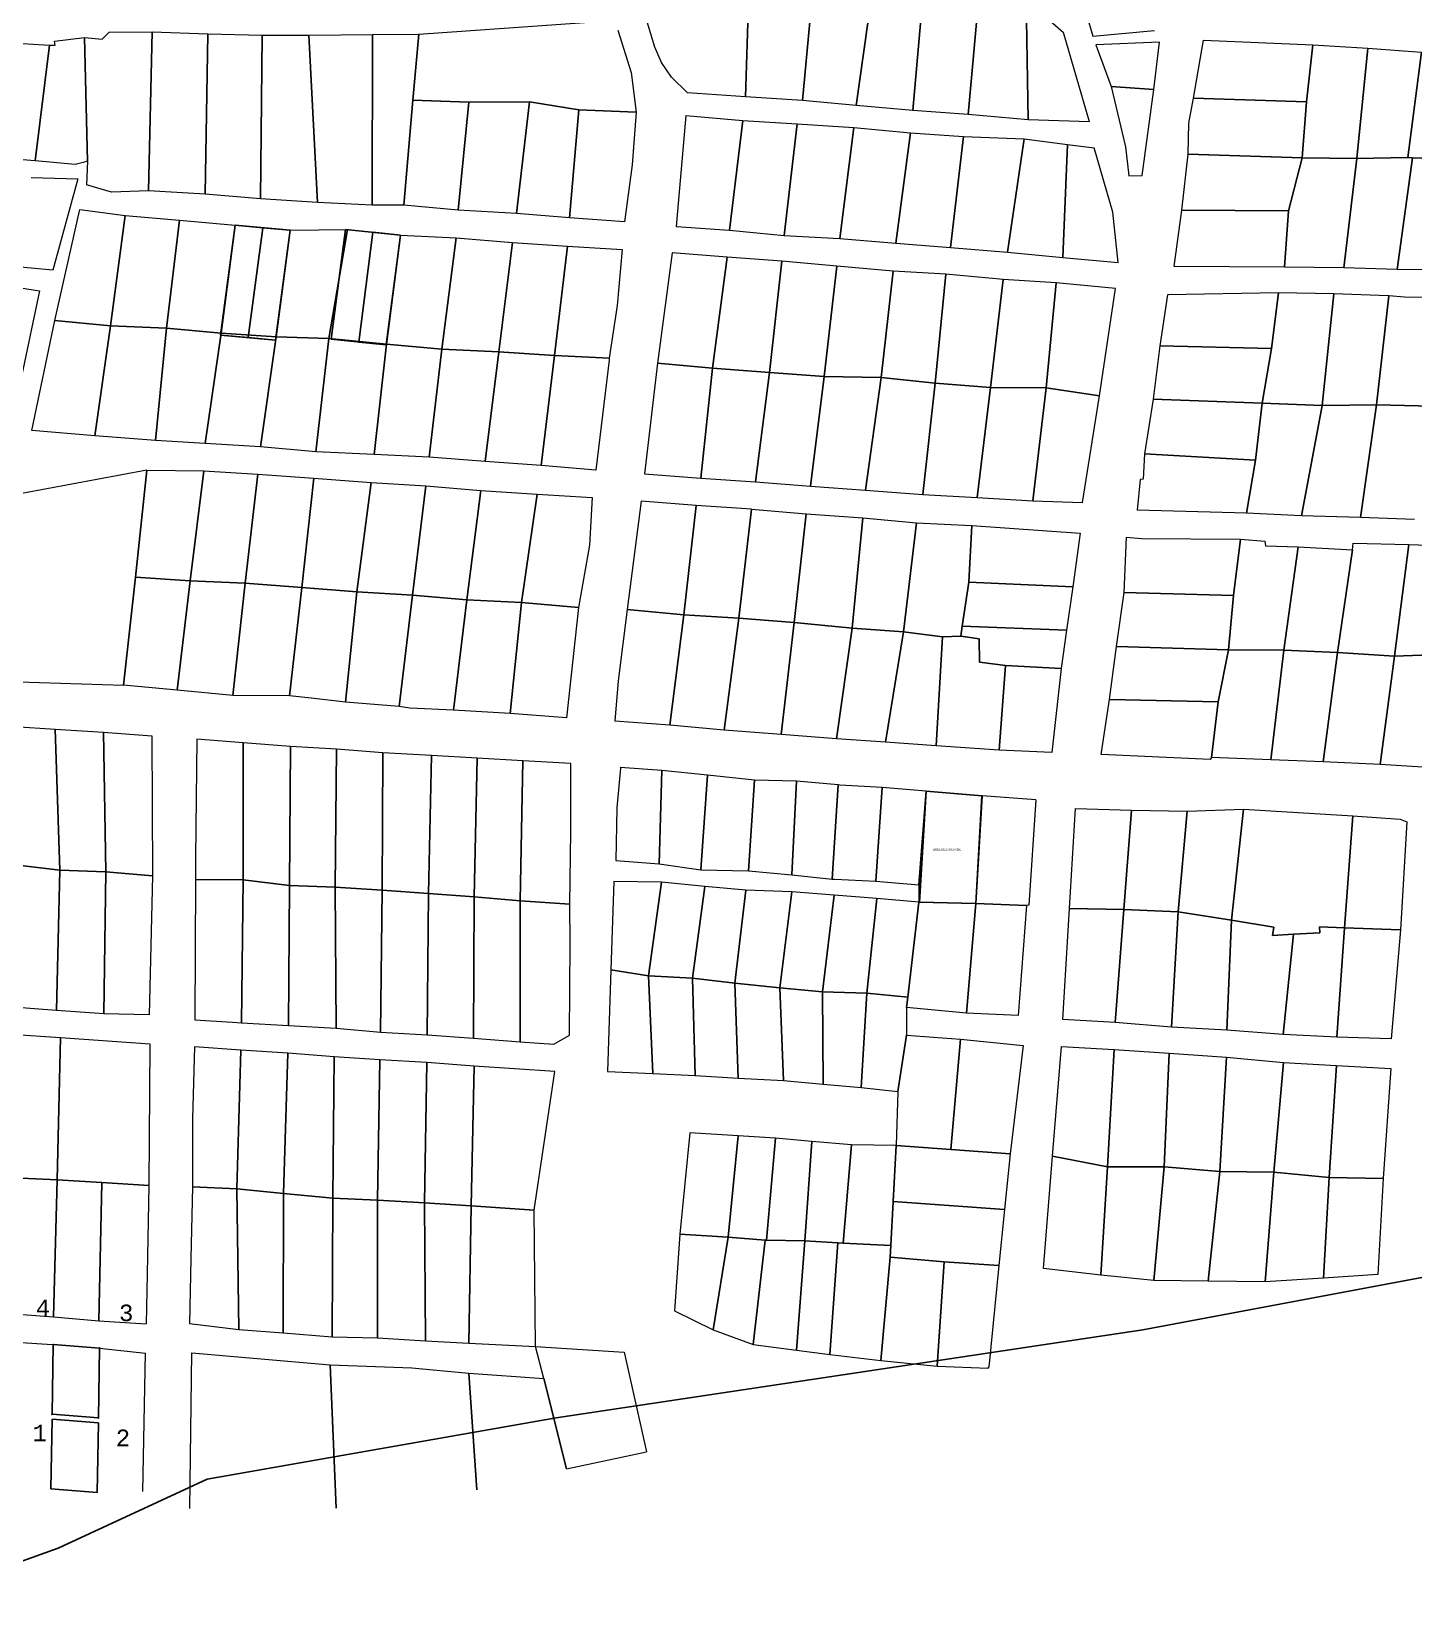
# Model space of a CAD drawing. Header units: millimetres. Extents: x 612074 to 614541, y 1316471 to 1317841.
# Drawn here: x 613079.4 to 613329, y 1316630.9 to 1316915.1 of the extents above; entities that cross this region are included whole.
import ezdxf

# ---------------------------------------------------------------- set-up
doc = ezdxf.new("R2010")
doc.units = ezdxf.units.MM
doc.layers.add('CAPA ROJA', color=1, linetype='Continuous')
doc.styles.add('MONOTXT4', font='Monotxt4.shx')
doc.styles.add('Style-ENGINEERING', font='ENGINEERING.shx')

msp = doc.modelspace()

# ---------------------------------------------------------------- linework, layer by layer
at = {"layer": 'CAPA ROJA', "color": 1, "linetype": 'Continuous', "lineweight": -3}
for p, q in [((613231.28, 1316922.54), (613228.39, 1316901.71)), ((613238.58, 1316900.78), (613240.59, 1316923.56)), ((613250.81, 1316924.81), (613248.57, 1316900.06)), ((613208.36, 1316903.28), (613208.91, 1316920.48)), ((613220.44, 1316921.44), (613218.68, 1316902.59)), ((613259.09, 1316920.83), (613259.44, 1316899.12)), ((613089.54, 1316891.65), (613088.97, 1316913.97)), ((613101.21, 1316915.01), (613100.55, 1316886.3)), ((613110.81, 1316885.71), (613111.29, 1316914.67)), ((613121.1, 1316914.38), (613120.79, 1316884.84)), ((613129.5, 1316914.43), (613131.08, 1316884.21)), ((613140.95, 1316883.74), (613141, 1316914.5)), ((613149.35, 1316914.61), (613148.28, 1316902.66)), ((613082.66, 1316912.57), (613080.1, 1316891.71)), ((613309.72, 1316902.39), (613310.83, 1316912.63)), ((613318.76, 1316892.14), (613320.75, 1316912.04)), ((613327.98, 1316892.31), (613330.48, 1316911.35)), ((613274.39, 1316905.16), (613282.12, 1316904.6)), ((613148.28, 1316902.66), (613146.66, 1316883.69)), ((613148.28, 1316902.66), (613158.38, 1316902.3)), ((613158.38, 1316902.3), (613156.51, 1316882.79)), ((613158.38, 1316902.3), (613169.37, 1316902.39)), ((613169.37, 1316902.39), (613166.99, 1316882.23)), ((613169.37, 1316902.39), (613178.26, 1316900.93)), ((613289.28, 1316903.05), (613309.72, 1316902.39)), ((613309.72, 1316902.39), (613308.89, 1316892.23)), ((613178.26, 1316900.93), (613176.59, 1316881.4)), ((613178.26, 1316900.93), (613188.6, 1316900.49)), ((613205.46, 1316879.19), (613207.89, 1316899.02)), ((613215.37, 1316878.25), (613217.71, 1316898.42)), ((613225.4, 1316877.71), (613227.94, 1316897.72)), ((613235.53, 1316876.87), (613238.17, 1316896.78)), ((613245.42, 1316876.09), (613247.73, 1316896.11)), ((613255.72, 1316875.24), (613258.73, 1316895.66)), ((613265.66, 1316874.24), (613266.54, 1316894.67)), ((613308.89, 1316892.23), (613288.3, 1316892.9)), ((613308.89, 1316892.23), (613306.46, 1316882.68)), ((613308.89, 1316892.23), (613318.76, 1316892.14)), ((613318.76, 1316892.14), (613316.44, 1316872.41)), ((613318.76, 1316892.14), (613327.98, 1316892.31)), ((613328.83, 1316892.27), (613326.08, 1316872.09)), ((613328.83, 1316892.27), (613327.98, 1316892.31)), ((613338.82, 1316891.85), (613328.83, 1316892.27)), ((613306.46, 1316882.68), (613287.16, 1316882.84)), ((613306.46, 1316882.68), (613305.7, 1316872.52)), ((613093.7, 1316861.95), (613096.37, 1316881.86)), ((613103.83, 1316861.5), (613106.16, 1316880.99)), ((613113.66, 1316860.61), (613116.22, 1316880.09)), ((613123.59, 1316859.96), (613126.17, 1316879.19)), ((613133.14, 1316859.62), (613136.49, 1316879.32)), ((613143.52, 1316858.64), (613146.07, 1316878.31)), ((613156.13, 1316877.81), (613153.55, 1316857.71)), ((613163.8, 1316857.24), (613166.27, 1316877)), ((613173.88, 1316856.56), (613176.21, 1316876.34)), ((613202.41, 1316854.29), (613205.05, 1316874.35)), ((613212.69, 1316853.53), (613214.95, 1316873.58)), ((613222.61, 1316852.76), (613224.88, 1316872.72)), ((613232.85, 1316852.6), (613235.07, 1316871.78)), ((613242.6, 1316851.55), (613244.54, 1316871.26)), ((613252.62, 1316850.81), (613254.9, 1316870.28)), ((613262.67, 1316850.76), (613264.46, 1316869.71)), ((613303.36, 1316857.81), (613304.65, 1316867.91)), ((613314.63, 1316867.69), (613312.52, 1316847.55)), ((613322.34, 1316847.67), (613324.57, 1316867.35)), ((613083.62, 1316862.9), (613093.7, 1316861.95)), ((613093.7, 1316861.95), (613090.87, 1316842.04)), ((613093.7, 1316861.95), (613103.83, 1316861.5)), ((613103.83, 1316861.5), (613101.81, 1316841.2)), ((613103.83, 1316861.5), (613113.66, 1316860.61)), ((613113.66, 1316860.61), (613110.77, 1316840.66)), ((613113.66, 1316860.61), (613123.59, 1316859.96)), ((613123.59, 1316859.96), (613120.76, 1316840.1)), ((613123.59, 1316859.96), (613133.14, 1316859.62)), ((613130.79, 1316839.17), (613133.14, 1316859.62)), ((613133.14, 1316859.62), (613143.52, 1316858.64)), ((613143.52, 1316858.64), (613141.29, 1316838.7)), ((613153.55, 1316857.71), (613143.52, 1316858.64)), ((613151.22, 1316838.24), (613153.55, 1316857.71)), ((613153.55, 1316857.71), (613163.8, 1316857.24)), ((613161.36, 1316837.44), (613163.8, 1316857.24)), ((613163.8, 1316857.24), (613173.88, 1316856.56)), ((613283.23, 1316858.33), (613303.36, 1316857.81)), ((613303.36, 1316857.81), (613301.71, 1316847.97)), ((613171.48, 1316836.7), (613173.88, 1316856.56)), ((613173.88, 1316856.56), (613183.75, 1316856.08)), ((613202.41, 1316854.29), (613192.51, 1316855.2)), ((613200.3, 1316834.4), (613202.41, 1316854.29)), ((613202.41, 1316854.29), (613212.69, 1316853.53)), ((613212.69, 1316853.53), (613210.2, 1316833.78)), ((613222.61, 1316852.76), (613212.69, 1316853.53)), ((613220.09, 1316832.97), (613222.61, 1316852.76)), ((613222.61, 1316852.76), (613232.85, 1316852.6)), ((613232.85, 1316852.6), (613230.02, 1316832.24)), ((613242.6, 1316851.55), (613232.85, 1316852.6)), ((613242.6, 1316851.55), (613240.38, 1316831.47)), ((613252.62, 1316850.81), (613242.6, 1316851.55)), ((613252.62, 1316850.81), (613250.23, 1316830.95)), ((613262.67, 1316850.76), (613252.62, 1316850.81)), ((613262.67, 1316850.76), (613260.24, 1316830.35)), ((613272.32, 1316849.3), (613262.67, 1316850.76)), ((613281.99, 1316848.7), (613301.71, 1316847.97)), ((613301.71, 1316847.97), (613300.49, 1316837.69)), ((613312.52, 1316847.55), (613301.71, 1316847.97)), ((613312.52, 1316847.55), (613308.8, 1316827.63)), ((613312.52, 1316847.55), (613322.34, 1316847.67)), ((613319.47, 1316827.31), (613322.34, 1316847.67)), ((613332.46, 1316847.41), (613322.34, 1316847.67)), ((613280.42, 1316838.81), (613300.49, 1316837.69)), ((613300.49, 1316837.69), (613298.87, 1316828.13)), ((613098.23, 1316816.58), (613100.23, 1316835.9)), ((613108.07, 1316815.91), (613110.53, 1316835.73)), ((613117.99, 1316815.49), (613120.28, 1316835.15)), ((613128.23, 1316814.68), (613130.44, 1316834.43)), ((613140.76, 1316833.62), (613138.18, 1316813.9)), ((613148.25, 1316813.3), (613150.65, 1316833.02)), ((613158.05, 1316812.44), (613160.59, 1316832.18)), ((613167.92, 1316812), (613170.72, 1316831.52)), ((613197.24, 1316809.76), (613199.46, 1316829.49)), ((613207.14, 1316809.15), (613209.45, 1316828.84)), ((613217.19, 1316808.36), (613219.35, 1316827.96)), ((613227.62, 1316807.35), (613229.56, 1316827.27)), ((613236.93, 1316806.69), (613239.24, 1316826.38)), ((613249.23, 1316825.9), (613248.71, 1316815.65)), ((613296.49, 1316813.27), (613297.78, 1316823.44)), ((613308.16, 1316822.02), (613305.59, 1316803.35)), ((613318, 1316821.48), (613315.28, 1316802.98)), ((613325.61, 1316802.29), (613328.17, 1316822.43)), ((613096.06, 1316797.07), (613098.23, 1316816.58)), ((613098.23, 1316816.58), (613108.07, 1316815.91)), ((613108.07, 1316815.91), (613105.72, 1316796.13)), ((613108.07, 1316815.91), (613117.99, 1316815.49)), ((613115.8, 1316795.19), (613117.99, 1316815.49)), ((613117.99, 1316815.49), (613128.23, 1316814.68)), ((613128.23, 1316814.68), (613126.03, 1316795.15)), ((613138.18, 1316813.9), (613128.23, 1316814.68)), ((613248.71, 1316815.65), (613247.51, 1316807.72)), ((613248.71, 1316815.65), (613267.51, 1316814.81)), ((613136.12, 1316793.97), (613138.18, 1316813.9)), ((613138.18, 1316813.9), (613148.25, 1316813.3)), ((613148.25, 1316813.3), (613145.85, 1316793.18)), ((613148.25, 1316813.3), (613158.05, 1316812.44)), ((613158.05, 1316812.44), (613155.66, 1316792.54)), ((613158.05, 1316812.44), (613167.92, 1316812)), ((613167.92, 1316812), (613165.9, 1316791.95)), ((613167.92, 1316812), (613178.24, 1316811.1)), ((613276.79, 1316813.77), (613296.49, 1316813.27)), ((613295.59, 1316803.41), (613296.49, 1316813.27)), ((613187.02, 1316810.7), (613197.24, 1316809.76)), ((613197.24, 1316809.76), (613194.7, 1316789.86)), ((613197.24, 1316809.76), (613207.14, 1316809.15)), ((613207.14, 1316809.15), (613204.52, 1316788.96)), ((613207.14, 1316809.15), (613217.19, 1316808.36)), ((613217.19, 1316808.36), (613214.84, 1316788.14)), ((613217.19, 1316808.36), (613227.62, 1316807.35)), ((613227.62, 1316807.35), (613224.79, 1316787.38)), ((613227.62, 1316807.35), (613236.93, 1316806.69)), ((613236.93, 1316806.69), (613233.68, 1316786.76)), ((613236.93, 1316806.69), (613243.96, 1316805.79)), ((613243.96, 1316805.79), (613242.78, 1316786.11)), ((613247.24, 1316805.92), (613243.96, 1316805.79)), ((613247.51, 1316807.72), (613247.24, 1316805.92)), ((613247.24, 1316805.92), (613250.59, 1316805.41)), ((613247.51, 1316807.72), (613266.35, 1316806.98)), ((613250.59, 1316805.41), (613250.62, 1316801.23)), ((613275.36, 1316804.06), (613295.59, 1316803.41)), ((613295.59, 1316803.41), (613293.72, 1316794.03)), ((613305.59, 1316803.35), (613295.59, 1316803.41)), ((613305.59, 1316803.35), (613303.23, 1316783.6)), ((613305.59, 1316803.35), (613315.28, 1316802.98)), ((613312.71, 1316783.2), (613315.28, 1316802.98)), ((613315.28, 1316802.98), (613325.61, 1316802.29)), ((613325.61, 1316802.29), (613335.93, 1316802.7)), ((613250.62, 1316801.23), (613255.32, 1316800.59)), ((613255.32, 1316800.59), (613254.21, 1316785.32)), ((613265.38, 1316800.08), (613255.32, 1316800.59)), ((613325.61, 1316802.29), (613322.99, 1316782.76)), ((613293.72, 1316794.03), (613274.12, 1316794.47)), ((613293.72, 1316794.03), (613292.56, 1316784)), ((613083.67, 1316789.13), (613084.53, 1316763.65)), ((613092.4, 1316788.56), (613092.83, 1316763.37)), ((613117.65, 1316761.92), (613117.68, 1316786.66)), ((613126.21, 1316785.98), (613126, 1316760.86)), ((613134.29, 1316760.56), (613134.53, 1316785.51)), ((613142.76, 1316760.02), (613142.9, 1316784.82)), ((613151.13, 1316759.45), (613151.69, 1316784.33)), ((613159.35, 1316758.87), (613159.91, 1316783.88)), ((613167.69, 1316758.11), (613168.15, 1316783.4)), ((613192.77, 1316764.77), (613193.28, 1316781.66)), ((613200.29, 1316763.71), (613201.53, 1316780.82)), ((613208.89, 1316763.53), (613210.02, 1316779.93)), ((613216.75, 1316762.79), (613217.56, 1316779.73)), ((613224.02, 1316762.03), (613225.08, 1316779.06)), ((613233.03, 1316778.58), (613231.94, 1316761.66)), ((613239.66, 1316760.98), (613240.98, 1316777.89)), ((613249.96, 1316757.62), (613251.09, 1316777.1)), ((613278.06, 1316774.48), (613276.72, 1316756.53)), ((613286.54, 1316756.11), (613288.14, 1316774.32)), ((613296.14, 1316754.63), (613298.3, 1316774.68)), ((613318.06, 1316773.48), (613316.57, 1316753.26)), ((613076.02, 1316764.68), (613084.53, 1316763.65)), ((613083.97, 1316738.34), (613084.53, 1316763.65)), ((613084.53, 1316763.65), (613092.83, 1316763.37)), ((613092.47, 1316737.69), (613092.83, 1316763.37)), ((613092.83, 1316763.37), (613101.3, 1316762.63)), ((613109.02, 1316761.99), (613117.65, 1316761.92)), ((613117.35, 1316736.1), (613117.65, 1316761.92)), ((613126, 1316760.86), (613117.65, 1316761.92)), ((613126, 1316760.86), (613125.85, 1316735.6)), ((613126, 1316760.86), (613134.29, 1316760.56)), ((613134.43, 1316735.12), (613134.29, 1316760.56)), ((613134.29, 1316760.56), (613142.76, 1316760.02)), ((613142.76, 1316760.02), (613142.45, 1316734.42)), ((613142.76, 1316760.02), (613151.13, 1316759.45)), ((613190.83, 1316744.6), (613193.19, 1316761.47)), ((613198.78, 1316744.13), (613201.04, 1316760.68)), ((613206.44, 1316743.28), (613208.41, 1316760.07)), ((613150.9, 1316733.91), (613151.13, 1316759.45)), ((613151.13, 1316759.45), (613159.35, 1316758.87)), ((613159.25, 1316733.3), (613159.35, 1316758.87)), ((613159.35, 1316758.87), (613167.69, 1316758.11)), ((613167.69, 1316758.11), (613176.67, 1316757.52)), ((613167.7, 1316732.67), (613167.69, 1316758.11)), ((613214.59, 1316742.4), (613216.73, 1316759.73)), ((613222.26, 1316741.7), (613224.37, 1316759.14)), ((613230.3, 1316741.43), (613232.11, 1316758.54)), ((613237.69, 1316740.73), (613239.66, 1316757.89)), ((613239.66, 1316757.89), (613249.96, 1316757.62)), ((613249.96, 1316757.62), (613248.28, 1316737.85)), ((613249.96, 1316757.62), (613259.11, 1316757.3)), ((613276.72, 1316756.53), (613266.89, 1316756.76)), ((613276.72, 1316756.53), (613275.16, 1316736.17)), ((613276.72, 1316756.53), (613286.54, 1316756.11)), ((613286.54, 1316756.11), (613285.31, 1316735.31)), ((613286.54, 1316756.11), (613296.14, 1316754.63)), ((613296.14, 1316754.63), (613295.29, 1316734.75)), ((613296.14, 1316754.63), (613303.79, 1316753.35)), ((613303.79, 1316753.35), (613303.54, 1316751.88)), ((613303.54, 1316751.88), (613307.35, 1316752.09)), ((613307.35, 1316752.09), (613305.48, 1316733.98)), ((613307.35, 1316752.09), (613312.1, 1316752.36)), ((613312.1, 1316752.36), (613312.04, 1316753.41)), ((613312.04, 1316753.41), (613316.57, 1316753.26)), ((613316.57, 1316753.26), (613315.15, 1316733.48)), ((613316.57, 1316753.26), (613326.68, 1316752.87)), ((613184.03, 1316745.64), (613190.83, 1316744.6)), ((613190.83, 1316744.6), (613191.65, 1316726.97)), ((613190.83, 1316744.6), (613198.78, 1316744.13)), ((613198.78, 1316744.13), (613199.27, 1316726.59)), ((613198.78, 1316744.13), (613206.44, 1316743.28)), ((613206.44, 1316743.28), (613207.05, 1316726.09)), ((613206.44, 1316743.28), (613214.59, 1316742.4)), ((613214.59, 1316742.4), (613215.21, 1316725.66)), ((613214.59, 1316742.4), (613222.26, 1316741.7)), ((613222.26, 1316741.7), (613222.42, 1316725.05)), ((613222.26, 1316741.7), (613230.3, 1316741.43)), ((613230.3, 1316741.43), (613229.28, 1316724.41)), ((613230.3, 1316741.43), (613237.69, 1316740.73)), ((613237.48, 1316738.84), (613237.69, 1316740.73)), ((613084.65, 1316733.42), (613084.09, 1316707.73)), ((613235.9, 1316723.7), (613237.44, 1316733.87)), ((613245.45, 1316713.22), (613247.23, 1316733.14)), ((613116.52, 1316706.11), (613117.22, 1316731.18)), ((613124.93, 1316705.3), (613125.69, 1316730.59)), ((613133.85, 1316704.46), (613134.08, 1316729.96)), ((613141.9, 1316704.1), (613142.36, 1316729.39)), ((613150.39, 1316703.58), (613150.85, 1316728.92)), ((613274.94, 1316731.3), (613273.75, 1316710.07)), ((613284.01, 1316710.07), (613284.91, 1316730.61)), ((613294.03, 1316709.24), (613295.27, 1316729.87)), ((613303.77, 1316709.16), (613305.56, 1316728.93)), ((613158.82, 1316703.04), (613159.35, 1316728.28)), ((613313.79, 1316708.15), (613315.12, 1316728.4)), ((613205.26, 1316697.4), (613207.03, 1316715.72)), ((613213.79, 1316715.26), (613212.19, 1316696.83)), ((613220.36, 1316714.68), (613219.07, 1316696.76)), ((613226.03, 1316696.32), (613227.52, 1316714.04)), ((613235.04, 1316703.86), (613235.57, 1316713.92)), ((613235.57, 1316713.92), (613245.45, 1316713.22)), ((613245.45, 1316713.22), (613256.18, 1316712.42)), ((613273.75, 1316710.07), (613263.79, 1316712.03)), ((613272.53, 1316690.53), (613273.75, 1316710.07)), ((613273.75, 1316710.07), (613284.01, 1316710.07)), ((613282.1, 1316689.59), (613284.01, 1316710.07)), ((613284.01, 1316710.07), (613294.03, 1316709.24)), ((613294.03, 1316709.24), (613291.93, 1316689.48)), ((613294.03, 1316709.24), (613303.77, 1316709.16)), ((613303.77, 1316709.16), (613302.23, 1316689.33)), ((613303.77, 1316709.16), (613313.79, 1316708.15)), ((613084.09, 1316707.73), (613075.02, 1316708.17)), ((613084.09, 1316707.73), (613083.4, 1316683.01)), ((613092.13, 1316707.26), (613084.09, 1316707.73)), ((613092.13, 1316707.26), (613091.56, 1316682.32)), ((613100.6, 1316706.75), (613092.13, 1316707.26)), ((613108.5, 1316706.51), (613116.52, 1316706.11)), ((613116.52, 1316706.11), (613116.84, 1316680.75)), ((613116.52, 1316706.11), (613124.93, 1316705.3)), ((613313.79, 1316708.15), (613312.74, 1316690)), ((613313.79, 1316708.15), (613323.54, 1316707.99)), ((613124.87, 1316680.12), (613124.93, 1316705.3)), ((613124.93, 1316705.3), (613133.85, 1316704.46)), ((613133.7, 1316679.39), (613133.85, 1316704.46)), ((613133.85, 1316704.46), (613141.9, 1316704.1)), ((613141.94, 1316679.21), (613141.9, 1316704.1)), ((613141.9, 1316704.1), (613150.39, 1316703.58)), ((613150.39, 1316703.58), (613150.57, 1316678.67)), ((613150.39, 1316703.58), (613158.82, 1316703.04)), ((613234.61, 1316695.87), (613235.04, 1316703.86)), ((613235.04, 1316703.86), (613255.16, 1316702.37)), ((613158.4, 1316678.28), (613158.82, 1316703.04)), ((613158.82, 1316703.04), (613170.18, 1316702.28)), ((613196.53, 1316697.93), (613205.26, 1316697.4)), ((613202.53, 1316680.67), (613205.26, 1316697.4)), ((613205.26, 1316697.4), (613211.94, 1316696.83)), ((613211.94, 1316696.83), (613209.76, 1316678.01)), ((613211.94, 1316696.83), (613212.19, 1316696.83)), ((613212.19, 1316696.83), (613219.07, 1316696.76)), ((613219.07, 1316696.76), (613217.57, 1316677)), ((613219.07, 1316696.76), (613225.05, 1316696.37)), ((613225.05, 1316696.37), (613223.62, 1316676.22)), ((613225.05, 1316696.37), (613226.03, 1316696.32)), ((613226.03, 1316696.32), (613234.61, 1316695.87)), ((613234.5, 1316693.77), (613234.61, 1316695.87)), ((613232.8, 1316675.15), (613234.5, 1316693.77)), ((613234.5, 1316693.77), (613244.27, 1316692.93)), ((613243.01, 1316674.12), (613244.27, 1316692.93)), ((613244.27, 1316692.93), (613254.14, 1316692.27)), ((613134.45, 1316648.49), (613133.36, 1316674.32)), ((613159.87, 1316651.77), (613158.43, 1316672.82)), ((613176.03, 1316655.59), (613171.93, 1316671.88))]:
    msp.add_line(p, q, dxfattribs=at)
at = {"layer": 'CAPA ROJA', "color": 1, "linetype": 'Continuous', "lineweight": 13}
for p, q in [((613268.37, 1316923.52), (613271.11, 1316914.22)), ((613259.09, 1316920.83), (613265.79, 1316914.88)), ((613149.35, 1316914.61), (613183.55, 1316917.02)), ((613191.98, 1316912.22), (613190.41, 1316917.39)), ((613083.6, 1316913.32), (613088.97, 1316913.97)), ((613088.97, 1316913.97), (613092.21, 1316913.66)), ((613092.21, 1316913.66), (613093.47, 1316914.94)), ((613093.47, 1316914.94), (613101.21, 1316915.01)), ((613101.21, 1316915.01), (613111.29, 1316914.67)), ((613111.29, 1316914.67), (613121.1, 1316914.38)), ((613121.1, 1316914.38), (613129.5, 1316914.43)), ((613129.5, 1316914.43), (613141, 1316914.5)), ((613141, 1316914.5), (613149.35, 1316914.61)), ((613185.3, 1316915.32), (613187.71, 1316907.65)), ((613270.51, 1316898.78), (613265.79, 1316914.88)), ((613271.11, 1316914.22), (613282.25, 1316915.24)), ((613289.28, 1316903.05), (613291.1, 1316913.49)), ((613291.1, 1316913.49), (613310.83, 1316912.63)), ((613074.79, 1316913.08), (613082.66, 1316912.57)), ((613082.66, 1316912.57), (613083.7, 1316912.57)), ((613083.7, 1316912.57), (613083.6, 1316913.32)), ((613193.19, 1316909.5), (613191.98, 1316912.22)), ((613283.16, 1316913.16), (613271.64, 1316912.63)), ((613271.64, 1316912.63), (613274.39, 1316905.16)), ((613282.12, 1316904.6), (613283.16, 1316913.16)), ((613310.83, 1316912.63), (613320.75, 1316912.04)), ((613320.75, 1316912.04), (613330.48, 1316911.35)), ((613195, 1316906.83), (613193.19, 1316909.5)), ((613187.71, 1316907.65), (613188.6, 1316900.49)), ((613197.9, 1316903.98), (613195, 1316906.83)), ((613274.39, 1316905.16), (613277.01, 1316894.26)), ((613208.36, 1316903.28), (613197.9, 1316903.98)), ((613218.68, 1316902.59), (613208.36, 1316903.28)), ((613228.39, 1316901.71), (613218.68, 1316902.59)), ((613279.99, 1316889.05), (613282.12, 1316904.6)), ((613288.43, 1316898.52), (613289.28, 1316903.05)), ((613188.6, 1316900.49), (613187.92, 1316890.98)), ((613197.6, 1316899.93), (613195.85, 1316879.86)), ((613197.6, 1316899.93), (613207.89, 1316899.02)), ((613238.58, 1316900.78), (613228.39, 1316901.71)), ((613248.57, 1316900.06), (613238.58, 1316900.78)), ((613259.44, 1316899.12), (613248.57, 1316900.06)), ((613207.89, 1316899.02), (613217.71, 1316898.42)), ((613217.71, 1316898.42), (613227.94, 1316897.72)), ((613227.94, 1316897.72), (613238.17, 1316896.78)), ((613238.17, 1316896.78), (613247.73, 1316896.11)), ((613270.51, 1316898.78), (613259.44, 1316899.12)), ((613288.3, 1316892.9), (613288.43, 1316898.52)), ((613247.73, 1316896.11), (613258.73, 1316895.66)), ((613258.73, 1316895.66), (613266.54, 1316894.67)), ((613266.54, 1316894.67), (613271.35, 1316894.06)), ((613274.74, 1316882.47), (613271.35, 1316894.06)), ((613277.01, 1316894.26), (613277.6, 1316889)), ((613080.1, 1316891.71), (613071.75, 1316892.37)), ((613087.29, 1316891.03), (613080.1, 1316891.71)), ((613088.76, 1316891.39), (613087.29, 1316891.03)), ((613089.54, 1316891.65), (613088.76, 1316891.39)), ((613089.54, 1316891.65), (613089.35, 1316887.37)), ((613187.92, 1316890.98), (613186.52, 1316880.68)), ((613287.16, 1316882.84), (613288.3, 1316892.9)), ((613079.35, 1316888.7), (613087.78, 1316888.44)), ((613087.78, 1316888.44), (613083.26, 1316872)), ((613277.6, 1316889), (613279.99, 1316889.05)), ((613093.85, 1316886.07), (613089.35, 1316887.37)), ((613100.55, 1316886.3), (613093.85, 1316886.07)), ((613110.81, 1316885.71), (613100.55, 1316886.3)), ((613120.79, 1316884.84), (613110.81, 1316885.71)), ((613083.62, 1316862.9), (613088.17, 1316882.95)), ((613088.17, 1316882.95), (613096.37, 1316881.86)), ((613131.08, 1316884.21), (613120.79, 1316884.84)), ((613140.95, 1316883.74), (613131.08, 1316884.21)), ((613146.66, 1316883.69), (613140.95, 1316883.74)), ((613156.51, 1316882.79), (613146.66, 1316883.69)), ((613166.99, 1316882.23), (613156.51, 1316882.79)), ((613176.59, 1316881.4), (613166.99, 1316882.23)), ((613275.69, 1316873.35), (613274.74, 1316882.47)), ((613285.8, 1316872.67), (613287.16, 1316882.84)), ((613096.37, 1316881.86), (613106.16, 1316880.99)), ((613106.16, 1316880.99), (613116.22, 1316880.09)), ((613116.22, 1316880.09), (613126.17, 1316879.19)), ((613186.52, 1316880.68), (613176.59, 1316881.4)), ((613195.85, 1316879.86), (613205.46, 1316879.19)), ((613126.17, 1316879.19), (613136.49, 1316879.32)), ((613136.49, 1316879.32), (613146.07, 1316878.31)), ((613146.07, 1316878.31), (613156.13, 1316877.81)), ((613156.13, 1316877.81), (613166.27, 1316877)), ((613166.27, 1316877), (613176.21, 1316876.34)), ((613205.46, 1316879.19), (613215.37, 1316878.25)), ((613215.37, 1316878.25), (613225.4, 1316877.71)), ((613225.4, 1316877.71), (613235.53, 1316876.87)), ((613235.53, 1316876.87), (613245.42, 1316876.09)), ((613176.21, 1316876.34), (613186.07, 1316875.71)), ((613186.07, 1316875.71), (613185.22, 1316865.61)), ((613195.11, 1316875.1), (613192.51, 1316855.2)), ((613205.05, 1316874.35), (613195.11, 1316875.1)), ((613214.95, 1316873.58), (613205.05, 1316874.35)), ((613245.42, 1316876.09), (613255.72, 1316875.24)), ((613255.72, 1316875.24), (613265.66, 1316874.24)), ((613265.66, 1316874.24), (613275.69, 1316873.35)), ((613083.26, 1316872), (613074.79, 1316872.79)), ((613224.88, 1316872.72), (613214.95, 1316873.58)), ((613235.07, 1316871.78), (613224.88, 1316872.72)), ((613244.54, 1316871.26), (613235.07, 1316871.78)), ((613254.9, 1316870.28), (613244.54, 1316871.26)), ((613305.7, 1316872.52), (613285.8, 1316872.67)), ((613316.44, 1316872.41), (613305.7, 1316872.52)), ((613326.08, 1316872.09), (613316.44, 1316872.41)), ((613335.26, 1316872), (613326.08, 1316872.09)), ((613074.35, 1316869.26), (613080.88, 1316868.23)), ((613080.88, 1316868.23), (613077.7, 1316853.07)), ((613264.46, 1316869.71), (613254.9, 1316870.28)), ((613275.22, 1316868.64), (613264.46, 1316869.71)), ((613272.32, 1316849.3), (613275.22, 1316868.64)), ((613185.22, 1316865.61), (613183.75, 1316856.08)), ((613284.58, 1316867.54), (613283.23, 1316858.33)), ((613304.65, 1316867.91), (613284.58, 1316867.54)), ((613314.63, 1316867.69), (613304.65, 1316867.91)), ((613324.42, 1316867.36), (613314.63, 1316867.69)), ((613324.57, 1316867.35), (613324.42, 1316867.36)), ((613327.38, 1316867.09), (613324.57, 1316867.35)), ((613334.77, 1316867.03), (613327.38, 1316867.09)), ((613079.49, 1316843.04), (613083.62, 1316862.9)), ((613283.23, 1316858.33), (613281.99, 1316848.7)), ((613183.77, 1316855.76), (613181.34, 1316835.85)), ((613183.75, 1316856.08), (613183.77, 1316855.76)), ((613192.51, 1316855.2), (613190.11, 1316835.2)), ((613269.25, 1316830.04), (613272.32, 1316849.3)), ((613281.99, 1316848.7), (613280.42, 1316838.81)), ((613090.87, 1316842.04), (613079.49, 1316843.04)), ((613101.81, 1316841.2), (613090.87, 1316842.04)), ((613110.77, 1316840.66), (613101.81, 1316841.2)), ((613120.76, 1316840.1), (613110.77, 1316840.66)), ((613130.79, 1316839.17), (613120.76, 1316840.1)), ((613141.29, 1316838.7), (613130.79, 1316839.17)), ((613151.22, 1316838.24), (613141.29, 1316838.7)), ((613161.36, 1316837.44), (613151.22, 1316838.24)), ((613171.48, 1316836.7), (613161.36, 1316837.44)), ((613280.42, 1316838.81), (613280.17, 1316834.24)), ((613100.23, 1316835.9), (613077.68, 1316831.68)), ((613100.23, 1316835.9), (613110.53, 1316835.73)), ((613110.53, 1316835.73), (613120.28, 1316835.15)), ((613120.28, 1316835.15), (613130.44, 1316834.43)), ((613130.44, 1316834.43), (613140.76, 1316833.62)), ((613181.34, 1316835.85), (613171.48, 1316836.7)), ((613190.11, 1316835.2), (613200.3, 1316834.4)), ((613200.3, 1316834.4), (613210.2, 1316833.78)), ((613279.64, 1316834.21), (613279.08, 1316828.64)), ((613280.17, 1316834.24), (613279.64, 1316834.21)), ((613140.76, 1316833.62), (613150.65, 1316833.02)), ((613150.65, 1316833.02), (613160.59, 1316832.18)), ((613160.59, 1316832.18), (613170.72, 1316831.52)), ((613170.72, 1316831.52), (613180.66, 1316830.95)), ((613210.2, 1316833.78), (613220.09, 1316832.97)), ((613220.09, 1316832.97), (613230.02, 1316832.24)), ((613230.02, 1316832.24), (613240.38, 1316831.47)), ((613240.38, 1316831.47), (613250.23, 1316830.95)), ((613180.66, 1316830.95), (613180.21, 1316822.34)), ((613189.53, 1316830.29), (613187.02, 1316810.7)), ((613199.46, 1316829.49), (613189.53, 1316830.29)), ((613209.45, 1316828.84), (613199.46, 1316829.49)), ((613209.45, 1316828.84), (613219.35, 1316827.96)), ((613250.23, 1316830.95), (613260.24, 1316830.35)), ((613260.24, 1316830.35), (613269.25, 1316830.04)), ((613298.87, 1316828.13), (613279.08, 1316828.64)), ((613219.35, 1316827.96), (613229.56, 1316827.27)), ((613229.56, 1316827.27), (613239.24, 1316826.38)), ((613239.24, 1316826.38), (613249.23, 1316825.9)), ((613249.23, 1316825.9), (613268.81, 1316824.5)), ((613308.8, 1316827.63), (613298.87, 1316828.13)), ((613319.47, 1316827.31), (613308.8, 1316827.63)), ((613329.21, 1316826.95), (613319.47, 1316827.31)), ((613268.81, 1316824.5), (613267.51, 1316814.81)), ((613276.79, 1316813.77), (613277.19, 1316823.76)), ((613277.19, 1316823.76), (613279.92, 1316823.52)), ((613279.92, 1316823.52), (613297.78, 1316823.44)), ((613297.78, 1316823.44), (613302.14, 1316823.05)), ((613302.14, 1316823.05), (613302.28, 1316822.24)), ((613318, 1316821.48), (613318.11, 1316822.69)), ((613318.11, 1316822.69), (613328.17, 1316822.43)), ((613180.21, 1316822.34), (613178.24, 1316811.1)), ((613302.28, 1316822.24), (613308.16, 1316822.02)), ((613308.16, 1316822.02), (613318, 1316821.48)), ((613328.17, 1316822.43), (613338.42, 1316822.13)), ((613267.51, 1316814.81), (613266.35, 1316806.98)), ((613275.36, 1316804.06), (613276.79, 1316813.77)), ((613178.24, 1316811.1), (613176.03, 1316791.18)), ((613187.02, 1316810.7), (613185.35, 1316797.81)), ((613266.35, 1316806.98), (613265.38, 1316800.08)), ((613274.12, 1316794.47), (613275.36, 1316804.06)), ((613265.38, 1316800.08), (613263.68, 1316784.87)), ((613069.28, 1316797.91), (613096.06, 1316797.07)), ((613105.72, 1316796.13), (613096.06, 1316797.07)), ((613185.35, 1316797.81), (613184.8, 1316790.57)), ((613115.8, 1316795.19), (613105.72, 1316796.13)), ((613126.03, 1316795.15), (613115.8, 1316795.19)), ((613129.92, 1316794.68), (613126.03, 1316795.15)), ((613136.12, 1316793.97), (613129.92, 1316794.68)), ((613272.59, 1316784.55), (613274.12, 1316794.47)), ((613145.85, 1316793.18), (613136.12, 1316793.97)), ((613147.76, 1316792.92), (613145.85, 1316793.18)), ((613155.66, 1316792.54), (613147.76, 1316792.92)), ((613165.9, 1316791.95), (613155.66, 1316792.54)), ((613176.03, 1316791.18), (613165.9, 1316791.95)), ((613076.28, 1316789.61), (613083.67, 1316789.13)), ((613083.67, 1316789.13), (613092.4, 1316788.56)), ((613092.4, 1316788.56), (613101.18, 1316787.91)), ((613194.7, 1316789.86), (613184.8, 1316790.57)), ((613204.52, 1316788.96), (613194.7, 1316789.86)), ((613214.84, 1316788.14), (613204.52, 1316788.96)), ((613101.18, 1316787.91), (613101.3, 1316762.63)), ((613109.28, 1316787.33), (613109.04, 1316765.97)), ((613117.68, 1316786.66), (613109.28, 1316787.33)), ((613126.21, 1316785.98), (613117.68, 1316786.66)), ((613134.53, 1316785.51), (613126.21, 1316785.98)), ((613224.79, 1316787.38), (613214.84, 1316788.14)), ((613233.68, 1316786.76), (613224.79, 1316787.38)), ((613242.78, 1316786.11), (613233.68, 1316786.76)), ((613254.21, 1316785.32), (613242.78, 1316786.11)), ((613142.9, 1316784.82), (613134.53, 1316785.51)), ((613151.69, 1316784.33), (613142.9, 1316784.82)), ((613159.91, 1316783.88), (613151.69, 1316784.33)), ((613168.15, 1316783.4), (613159.91, 1316783.88)), ((613176.83, 1316782.9), (613168.15, 1316783.4)), ((613176.82, 1316770.62), (613176.83, 1316782.9)), ((613263.68, 1316784.87), (613254.21, 1316785.32)), ((613292.32, 1316783.66), (613272.59, 1316784.55)), ((613292.56, 1316784), (613292.32, 1316783.66)), ((613303.23, 1316783.6), (613292.56, 1316784)), ((613312.71, 1316783.2), (613303.23, 1316783.6)), ((613322.99, 1316782.76), (613312.71, 1316783.2)), ((613332.62, 1316782.13), (613322.99, 1316782.76)), ((613185.77, 1316782.06), (613185.13, 1316774.88)), ((613193.28, 1316781.66), (613185.71, 1316782.21)), ((613185.71, 1316782.21), (613185.77, 1316782.06)), ((613201.53, 1316780.82), (613193.28, 1316781.66)), ((613210.02, 1316779.93), (613201.53, 1316780.82)), ((613217.56, 1316779.73), (613210.02, 1316779.93)), ((613225.08, 1316779.06), (613217.56, 1316779.73)), ((613225.41, 1316779.02), (613225.08, 1316779.06)), ((613233.03, 1316778.58), (613225.41, 1316779.02)), ((613240.98, 1316777.89), (613233.03, 1316778.58)), ((613251.09, 1316777.1), (613240.98, 1316777.89)), ((613260.81, 1316776.34), (613251.09, 1316777.1)), ((613185.13, 1316774.88), (613184.95, 1316765.4)), ((613260.81, 1316776.34), (613259.54, 1316757.33)), ((613266.89, 1316756.76), (613267.97, 1316774.8)), ((613267.97, 1316774.8), (613278.06, 1316774.48)), ((613278.06, 1316774.48), (613288.14, 1316774.32)), ((613288.14, 1316774.32), (613298.3, 1316774.68)), ((613298.3, 1316774.68), (613318.06, 1316773.48)), ((613318.06, 1316773.48), (613326.63, 1316772.89)), ((613326.63, 1316772.89), (613327.8, 1316772.39)), ((613327.8, 1316772.39), (613326.68, 1316752.87)), ((613176.67, 1316757.52), (613176.82, 1316770.62)), ((613109.04, 1316765.97), (613109.02, 1316761.99)), ((613184.95, 1316765.4), (613192.77, 1316764.77)), ((613192.77, 1316764.77), (613200.29, 1316763.71)), ((613200.29, 1316763.71), (613208.89, 1316763.53)), ((613208.89, 1316763.53), (613216.75, 1316762.79)), ((613101.3, 1316762.63), (613100.66, 1316737.55)), ((613109.02, 1316761.99), (613108.91, 1316736.65)), ((613184.59, 1316761.61), (613184.03, 1316745.64)), ((613193.19, 1316761.47), (613184.59, 1316761.61)), ((613201.04, 1316760.68), (613193.19, 1316761.47)), ((613208.41, 1316760.07), (613201.04, 1316760.68)), ((613216.73, 1316759.73), (613208.41, 1316760.07)), ((613216.75, 1316762.79), (613224.02, 1316762.03)), ((613224.02, 1316762.03), (613224.51, 1316762.01)), ((613224.51, 1316762.01), (613231.94, 1316761.66)), ((613231.94, 1316761.66), (613239.66, 1316760.98)), ((613239.66, 1316760.98), (613239.66, 1316757.89)), ((613176.69, 1316750.45), (613176.67, 1316757.52)), ((613224.37, 1316759.14), (613216.73, 1316759.73)), ((613232.11, 1316758.54), (613224.37, 1316759.14)), ((613239.66, 1316757.89), (613232.11, 1316758.54)), ((613259.11, 1316757.3), (613257.6, 1316737.44)), ((613259.54, 1316757.33), (613259.11, 1316757.3)), ((613265.68, 1316736.69), (613266.89, 1316756.76)), ((613326.68, 1316752.87), (613324.96, 1316733.22)), ((613176.56, 1316733.87), (613176.69, 1316750.45)), ((613184.03, 1316745.64), (613183.44, 1316727.28)), ((613083.97, 1316738.34), (613075.21, 1316739.01)), ((613092.47, 1316737.69), (613083.97, 1316738.34)), ((613100.66, 1316737.55), (613092.47, 1316737.69)), ((613237.48, 1316738.84), (613237.44, 1316733.87)), ((613248.28, 1316737.85), (613237.48, 1316738.84)), ((613257.6, 1316737.44), (613248.28, 1316737.85)), ((613108.91, 1316736.65), (613115.72, 1316736.19)), ((613115.72, 1316736.19), (613117.35, 1316736.1)), ((613117.35, 1316736.1), (613125.85, 1316735.6)), ((613125.85, 1316735.6), (613134.43, 1316735.12)), ((613134.43, 1316735.12), (613142.45, 1316734.42)), ((613275.16, 1316736.17), (613265.68, 1316736.69)), ((613285.31, 1316735.31), (613275.16, 1316736.17)), ((613295.29, 1316734.75), (613285.31, 1316735.31)), ((613305.48, 1316733.98), (613295.29, 1316734.75)), ((613075.68, 1316734.04), (613084.65, 1316733.42)), ((613084.65, 1316733.42), (613100.8, 1316732.32)), ((613100.8, 1316732.32), (613100.6, 1316706.75)), ((613108.87, 1316731.74), (613108.5, 1316718.81)), ((613117.22, 1316731.18), (613108.87, 1316731.74)), ((613142.45, 1316734.42), (613150.9, 1316733.91)), ((613150.9, 1316733.91), (613159.25, 1316733.3)), ((613159.25, 1316733.3), (613167.7, 1316732.67)), ((613167.7, 1316732.67), (613173.77, 1316732.22)), ((613173.77, 1316732.22), (613176.56, 1316733.87)), ((613237.44, 1316733.87), (613247.23, 1316733.14)), ((613247.23, 1316733.14), (613258.54, 1316732.03)), ((613258.54, 1316732.03), (613256.18, 1316712.42)), ((613263.79, 1316712.03), (613265.44, 1316731.83)), ((613265.44, 1316731.83), (613274.94, 1316731.3)), ((613315.15, 1316733.48), (613305.48, 1316733.98)), ((613324.96, 1316733.22), (613315.15, 1316733.48)), ((613125.69, 1316730.59), (613117.22, 1316731.18)), ((613134.08, 1316729.96), (613125.69, 1316730.59)), ((613142.36, 1316729.39), (613134.08, 1316729.96)), ((613150.85, 1316728.92), (613142.36, 1316729.39)), ((613159.35, 1316728.28), (613150.85, 1316728.92)), ((613274.94, 1316731.3), (613284.91, 1316730.61)), ((613284.91, 1316730.61), (613295.27, 1316729.87)), ((613295.27, 1316729.87), (613305.56, 1316728.93)), ((613305.56, 1316728.93), (613315.12, 1316728.4)), ((613173.96, 1316727.28), (613159.35, 1316728.28)), ((613170.18, 1316702.28), (613173.96, 1316727.28)), ((613183.44, 1316727.28), (613191.65, 1316726.97)), ((613191.65, 1316726.97), (613199.27, 1316726.59)), ((613199.27, 1316726.59), (613207.05, 1316726.09)), ((613207.05, 1316726.09), (613215.21, 1316725.66)), ((613315.12, 1316728.4), (613324.95, 1316727.85)), ((613324.95, 1316727.85), (613323.54, 1316707.99)), ((613215.21, 1316725.66), (613222.42, 1316725.05)), ((613222.42, 1316725.05), (613229.28, 1316724.41)), ((613229.28, 1316724.41), (613235.9, 1316723.7)), ((613235.9, 1316723.7), (613235.57, 1316713.92)), ((613108.5, 1316718.81), (613108.5, 1316706.51)), ((613198.3, 1316716.21), (613196.53, 1316697.93)), ((613207.03, 1316715.72), (613198.3, 1316716.21)), ((613213.79, 1316715.26), (613207.03, 1316715.72)), ((613220.36, 1316714.68), (613213.79, 1316715.26)), ((613227.52, 1316714.04), (613220.36, 1316714.68)), ((613235.57, 1316713.92), (613227.52, 1316714.04)), ((613256.18, 1316712.42), (613255.16, 1316702.37)), ((613262.2, 1316691.76), (613263.79, 1316712.03)), ((613100.6, 1316706.75), (613100.33, 1316690.78)), ((613108.5, 1316706.51), (613108.21, 1316693.56)), ((613323.54, 1316707.99), (613322.6, 1316690.65)), ((613170.33, 1316689.93), (613170.18, 1316702.28)), ((613255.16, 1316702.37), (613254.14, 1316692.27)), ((613196.53, 1316697.93), (613195.56, 1316684.07)), ((613108.21, 1316693.56), (613107.98, 1316681.82)), ((613254.14, 1316692.27), (613252.31, 1316673.92)), ((613100.33, 1316690.78), (613100.14, 1316681.75)), ((613170.47, 1316677.67), (613170.33, 1316689.93)), ((613272.53, 1316690.53), (613262.2, 1316691.76)), ((613282.1, 1316689.59), (613272.53, 1316690.53)), ((613291.93, 1316689.48), (613282.1, 1316689.59)), ((613302.23, 1316689.33), (613291.93, 1316689.48)), ((613312.74, 1316690), (613302.23, 1316689.33)), ((613322.6, 1316690.65), (613312.74, 1316690)), ((613074.6, 1316683.66), (613083.4, 1316683.01)), ((613195.56, 1316684.07), (613202.53, 1316680.67)), ((613083.4, 1316683.01), (613091.56, 1316682.32)), ((613091.56, 1316682.32), (613100.14, 1316681.75)), ((613107.98, 1316681.82), (613116.84, 1316680.75)), ((613116.84, 1316680.75), (613124.87, 1316680.12)), ((613202.53, 1316680.67), (613209.76, 1316678.01)), ((613074.87, 1316678.57), (613083.16, 1316678.03)), ((613124.87, 1316680.12), (613133.7, 1316679.39)), ((613133.7, 1316679.39), (613141.94, 1316679.21)), ((613141.94, 1316679.21), (613150.57, 1316678.67)), ((613150.57, 1316678.67), (613158.4, 1316678.28)), ((613158.4, 1316678.28), (613170.47, 1316677.67)), ((613170.47, 1316677.67), (613186.44, 1316676.62)), ((613171.93, 1316671.88), (613170.47, 1316677.67)), ((613209.76, 1316678.01), (613217.57, 1316677)), ((613091.72, 1316677.36), (613100.02, 1316676.46)), ((613099.55, 1316651.46), (613100.02, 1316676.46)), ((613108, 1316648.39), (613108.37, 1316676.53)), ((613108.37, 1316676.53), (613133.36, 1316674.32)), ((613186.44, 1316676.62), (613190.52, 1316658.63)), ((613217.57, 1316677), (613223.62, 1316676.22)), ((613223.62, 1316676.22), (613232.8, 1316675.15)), ((613232.8, 1316675.15), (613243.01, 1316674.12)), ((613133.36, 1316674.32), (613148.09, 1316673.79)), ((613148.09, 1316673.79), (613158.43, 1316672.82)), ((613158.43, 1316672.82), (613171.93, 1316671.88)), ((613243.01, 1316674.12), (613252.21, 1316673.75)), ((613252.21, 1316673.75), (613252.31, 1316673.92)), ((613176.03, 1316655.59), (613190.52, 1316658.63))]:
    msp.add_line(p, q, dxfattribs=at)
at = {"layer": 'CAPA ROJA', "color": 1, "ltscale": 0.5}
for p, q in [((613113.55, 1316860.27), (613116.22, 1316880.09)), ((613113.55, 1316860.27), (613116.22, 1316880.09)), ((613126.17, 1316879.19), (613116.22, 1316880.09)), ((613116.22, 1316880.09), (613126.17, 1316879.19)), ((613116.22, 1316880.09), (613121.2, 1316879.64)), ((613118.53, 1316859.82), (613121.2, 1316879.64)), ((613121.2, 1316879.64), (613118.53, 1316859.82)), ((613121.2, 1316879.64), (613126.17, 1316879.19)), ((613126.17, 1316879.19), (613123.51, 1316859.36)), ((613126.17, 1316879.19), (613123.51, 1316859.36)), ((613126.17, 1316879.19), (613123.51, 1316859.36)), ((613133.55, 1316859.52), (613136.12, 1316879.35)), ((613146.07, 1316878.31), (613136.12, 1316879.35)), ((613136.12, 1316879.35), (613146.07, 1316878.31)), ((613138.52, 1316859), (613141.09, 1316878.83)), ((613141.09, 1316878.83), (613146.07, 1316878.31)), ((613146.07, 1316878.31), (613143.5, 1316858.48)), ((613146.07, 1316878.31), (613143.5, 1316858.48)), ((613146.07, 1316878.31), (613143.5, 1316858.48)), ((613123.51, 1316859.36), (613113.55, 1316860.27)), ((613118.53, 1316859.82), (613113.55, 1316860.27)), ((613123.51, 1316859.36), (613118.53, 1316859.82)), ((613143.5, 1316858.48), (613133.55, 1316859.52)), ((613143.5, 1316858.48), (613138.52, 1316859)), ((613240.98, 1316777.89), (613239.77, 1316757.89)), ((613239.77, 1316757.89), (613240.98, 1316777.89)), ((613239.77, 1316757.89), (613240.98, 1316777.89)), ((613240.98, 1316777.89), (613251.05, 1316777.1)), ((613240.98, 1316777.89), (613251.05, 1316777.1)), ((613240.98, 1316777.89), (613251.05, 1316777.1)), ((613251.09, 1316777.1), (613249.96, 1316757.62)), ((613251.05, 1316777.1), (613249.96, 1316757.62)), ((613251.05, 1316777.1), (613249.96, 1316757.62)), ((613249.96, 1316757.62), (613239.77, 1316757.89)), ((613249.96, 1316757.62), (613239.77, 1316757.89)), ((613083.35, 1316678.02), (613083.13, 1316665.42)), ((613083.35, 1316678.02), (613083.13, 1316665.42)), ((613091.72, 1316677.36), (613083.35, 1316678.02)), ((613091.72, 1316677.36), (613083.35, 1316678.02)), ((613091.5, 1316664.77), (613091.72, 1316677.36)), ((613091.5, 1316664.77), (613091.72, 1316677.36)), ((613083.13, 1316664.55), (613082.9, 1316651.95)), ((613083.13, 1316665.42), (613091.5, 1316664.77)), ((613083.13, 1316665.42), (613091.5, 1316664.77)), ((613083.13, 1316665.42), (613083.13, 1316665.42)), ((613091.5, 1316663.9), (613083.13, 1316664.55)), ((613091.28, 1316651.3), (613091.5, 1316663.9)), ((613082.9, 1316651.95), (613091.28, 1316651.3)), ((613082.9, 1316651.95), (613082.9, 1316651.95))]:
    msp.add_line(p, q, dxfattribs=at)
at = {"layer": 'CAPA ROJA', "color": 1, "linetype": 'Continuous'}
for p, q in [((613363.5, 1316696.34), (613280.16, 1316680.68)), ((613280.16, 1316680.68), (613174.2, 1316664.8)), ((613174.2, 1316664.8), (613111.18, 1316653.7)), ((613111.18, 1316653.7), (613084.24, 1316641.28)), ((613084.24, 1316641.28), (613055.52, 1316630.9))]:
    msp.add_line(p, q, dxfattribs=at)
at = {"layer": 'CAPA ROJA', "color": 1, "ltscale": 0.5}
for p in [(613083.35, 1316678.02), (613091.72, 1316677.36), (613083.13, 1316665.42), (613091.5, 1316664.77)]:
    msp.add_point(p, dxfattribs=at)

# ---------------------------------------------------------------- texts
at = {"layer": 'CAPA ROJA', "color": 1, "linetype": 'Continuous', "lineweight": 13, "style": 'Style-ENGINEERING'}
msp.add_text('URB13010030180591', height=0.375, dxfattribs=at).set_placement((613242.24, 1316767.17))
at = {"layer": 'CAPA ROJA', "color": 1, "ltscale": 0.5, "style": 'MONOTXT4'}
for s, p in [('4', (613080.2, 1316683.13)), ('3', (613095.23, 1316682.23)), ('1', (613079.62, 1316660.55)), ('2', (613094.65, 1316659.66))]:
    msp.add_text(s, height=3, dxfattribs=at).set_placement(p)

doc.saveas('drawing.dxf')
